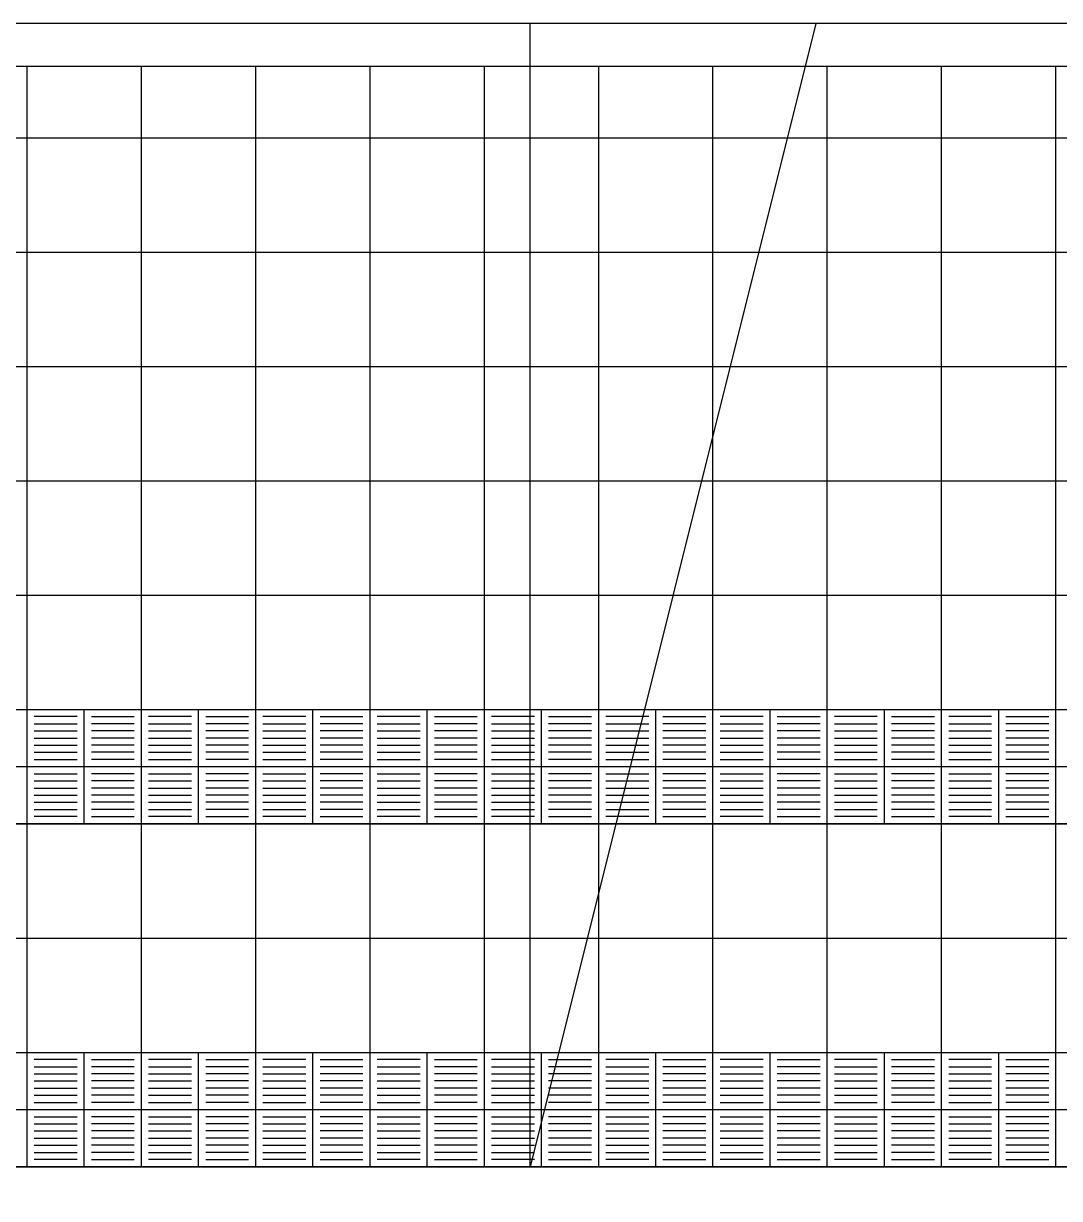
# Model space of a CAD drawing. Header units: inches. Extents: x -309 to 190, y -1585 to -1350.
# Drawn here: x -243.304 to -239.679, y -1375.399 to -1371.288 of the extents above; entities that cross this region are included whole.
import ezdxf
from ezdxf.lldxf.tags import DXFTag

# ---------------------------------------------------------------- set-up
doc = ezdxf.new("R2010")
doc.units = ezdxf.units.IN
doc.header["$MEASUREMENT"] = 0
doc.linetypes.add('CENTER2', pattern=[1.125, 0.75, -0.125, 0.125, -0.125])
doc.linetypes.add('HIDDEN', pattern=[0.375, 0.25, -0.125])
for name, color, linetype in [('02', 9, 'CONTINUOUS'), ('CIEGOS', 9, 'CONTINUOUS'), ('DET', 9, 'CONTINUOUS'), ('lm', 9, 'HIDDEN'), ('NO VIDENTES', 9, 'CONTINUOUS'), ('PROY', 9, 'HIDDEN2'), ('V2', 9, 'CONTINUOUS')]:
    doc.layers.add(name, color=color, linetype=linetype)
tags = doc.linetypes.add('HIDDEN2', pattern=[0.1875, 0.125, -0.0625]).pattern_tags.tags
tags[6:7] = [DXFTag(74, 4), DXFTag(75, 0), DXFTag(340, '0'), DXFTag(46, 1.0), DXFTag(50, 0.0), DXFTag(44, 0.0), DXFTag(45, 0.0)]
tags[4:5] = [DXFTag(74, 4), DXFTag(75, 0), DXFTag(340, '0'), DXFTag(46, 1.0), DXFTag(50, 0.0), DXFTag(44, 0.0), DXFTag(45, 0.0)]

msp = doc.modelspace()

# ---------------------------------------------------------------- linework, layer by layer
at = {"layer": '02'}
for p, q in [((-241.5318, -1375.2882), (-241.5318, -1371.2882)), ((-240.5318, -1371.2882), (-241.5318, -1375.2882))]:
    msp.add_line(p, q, dxfattribs=at)
at = {"layer": 'CIEGOS'}
for points in [[(-265.1546, -1373.6882), (-204.0052, -1373.6882)], [(-264.9889, -1374.0882), (-204.0644, -1374.0882)], [(-264.6575, -1374.8882), (-204.1827, -1374.8882)], [(-262.5318, -1375.2882), (-204.2418, -1375.2882)]]:
    msp.add_lwpolyline(points, dxfattribs=at)
at = {"layer": 'DET'}
for points in [[(-243.2918, -1375.2882), (-243.2918, -1371.4382)], [(-242.8918, -1375.2882), (-242.8918, -1371.4382)], [(-242.4918, -1375.2882), (-242.4918, -1371.4382)], [(-242.0918, -1375.2882), (-242.0918, -1371.4382)], [(-241.6918, -1375.2882), (-241.6918, -1371.4382)], [(-241.2918, -1375.2882), (-241.2918, -1371.4382)], [(-240.8918, -1375.2882), (-240.8918, -1371.4382)], [(-240.4918, -1375.2882), (-240.4918, -1371.4382)], [(-240.0918, -1375.2882), (-240.0918, -1371.4382)], [(-239.6918, -1375.2882), (-239.6918, -1371.4382)], [(-265.983, -1371.6882), (-203.7094, -1371.6882)], [(-248.8918, -1372.0882), (-237.6918, -1372.0882)], [(-265.6516, -1372.4882), (-203.8277, -1372.4882)], [(-265.486, -1372.8882), (-203.8883, -1372.8882)], [(-265.3203, -1373.2882), (-203.946, -1373.2882)], [(-243.0918, -1374.0882), (-243.0918, -1373.6882)], [(-242.6918, -1374.0882), (-242.6918, -1373.6882)], [(-242.2918, -1374.0882), (-242.2918, -1373.6882)], [(-241.8918, -1374.0882), (-241.8918, -1373.6882)], [(-241.4918, -1374.0882), (-241.4918, -1373.6882)], [(-241.0918, -1374.0882), (-241.0918, -1373.6882)], [(-240.6918, -1374.0882), (-240.6918, -1373.6882)], [(-240.2918, -1374.0882), (-240.2918, -1373.6882)], [(-239.8918, -1374.0882), (-239.8918, -1373.6882)], [(-265.0717, -1373.8882), (-204.0348, -1373.8882)], [(-264.8232, -1374.4882), (-204.1235, -1374.4882)], [(-243.0918, -1375.2882), (-243.0918, -1374.8882)], [(-242.6918, -1375.2882), (-242.6918, -1374.8882)], [(-242.2918, -1375.2882), (-242.2918, -1374.8882)], [(-241.8918, -1375.2882), (-241.8918, -1374.8882)], [(-241.4918, -1375.2882), (-241.4918, -1374.8882)], [(-241.0918, -1375.2882), (-241.0918, -1374.8882)], [(-240.6918, -1375.2882), (-240.6918, -1374.8882)], [(-240.2918, -1375.2882), (-240.2918, -1374.8882)], [(-239.8918, -1375.2882), (-239.8918, -1374.8882)], [(-264.5747, -1375.0882), (-204.2123, -1375.0882)]]:
    msp.add_lwpolyline(points, dxfattribs=at)
at = {"layer": 'lm', "linetype": 'CENTER2'}
msp.add_line((-268.7318, -1375.2882), (-201.8002, -1375.2882), dxfattribs=at)
msp.add_line((-268.7318, -1375.2882), (-201.8002, -1375.2882), dxfattribs=at)
at = {"layer": 'NO VIDENTES'}
for p, q in [((-243.1168, -1373.7132), (-243.2668, -1373.7132)), ((-243.2668, -1373.7382), (-243.1168, -1373.7382)), ((-243.0668, -1373.7132), (-242.9168, -1373.7132)), ((-242.9168, -1373.7382), (-243.0668, -1373.7382)), ((-242.7168, -1373.7132), (-242.8668, -1373.7132)), ((-242.8668, -1373.7382), (-242.7168, -1373.7382)), ((-242.6668, -1373.7132), (-242.5168, -1373.7132)), ((-242.5168, -1373.7382), (-242.6668, -1373.7382)), ((-242.3168, -1373.7132), (-242.4668, -1373.7132)), ((-242.4668, -1373.7382), (-242.3168, -1373.7382)), ((-242.2668, -1373.7132), (-242.1168, -1373.7132)), ((-242.1168, -1373.7382), (-242.2668, -1373.7382)), ((-241.9168, -1373.7132), (-242.0668, -1373.7132)), ((-242.0668, -1373.7382), (-241.9168, -1373.7382)), ((-241.8668, -1373.7132), (-241.7168, -1373.7132)), ((-241.7168, -1373.7382), (-241.8668, -1373.7382)), ((-241.5168, -1373.7132), (-241.6668, -1373.7132)), ((-241.6668, -1373.7382), (-241.5168, -1373.7382)), ((-241.4668, -1373.7132), (-241.3168, -1373.7132)), ((-241.3168, -1373.7382), (-241.4668, -1373.7382)), ((-241.1168, -1373.7132), (-241.2668, -1373.7132)), ((-241.2668, -1373.7382), (-241.1168, -1373.7382)), ((-241.0668, -1373.7132), (-240.9168, -1373.7132)), ((-240.9168, -1373.7382), (-241.0668, -1373.7382)), ((-240.7168, -1373.7132), (-240.8668, -1373.7132)), ((-240.8668, -1373.7382), (-240.7168, -1373.7382)), ((-240.6668, -1373.7132), (-240.5168, -1373.7132)), ((-240.5168, -1373.7382), (-240.6668, -1373.7382)), ((-240.3168, -1373.7132), (-240.4668, -1373.7132)), ((-240.4668, -1373.7382), (-240.3168, -1373.7382)), ((-240.2668, -1373.7132), (-240.1168, -1373.7132)), ((-240.1168, -1373.7382), (-240.2668, -1373.7382)), ((-239.9168, -1373.7132), (-240.0668, -1373.7132)), ((-240.0668, -1373.7382), (-239.9168, -1373.7382)), ((-239.8668, -1373.7132), (-239.7168, -1373.7132)), ((-239.7168, -1373.7382), (-239.8668, -1373.7382)), ((-243.2668, -1373.7632), (-243.1168, -1373.7632)), ((-243.2668, -1373.7882), (-243.1168, -1373.7882)), ((-242.9168, -1373.7632), (-243.0668, -1373.7632)), ((-242.9168, -1373.7882), (-243.0668, -1373.7882)), ((-242.8668, -1373.7632), (-242.7168, -1373.7632)), ((-242.8668, -1373.7882), (-242.7168, -1373.7882)), ((-242.5168, -1373.7632), (-242.6668, -1373.7632)), ((-242.5168, -1373.7882), (-242.6668, -1373.7882)), ((-242.4668, -1373.7632), (-242.3168, -1373.7632)), ((-242.4668, -1373.7882), (-242.3168, -1373.7882)), ((-242.1168, -1373.7632), (-242.2668, -1373.7632)), ((-242.1168, -1373.7882), (-242.2668, -1373.7882)), ((-242.0668, -1373.7632), (-241.9168, -1373.7632)), ((-242.0668, -1373.7882), (-241.9168, -1373.7882)), ((-241.7168, -1373.7632), (-241.8668, -1373.7632)), ((-241.7168, -1373.7882), (-241.8668, -1373.7882)), ((-241.6668, -1373.7632), (-241.5168, -1373.7632)), ((-241.6668, -1373.7882), (-241.5168, -1373.7882)), ((-241.3168, -1373.7632), (-241.4668, -1373.7632)), ((-241.3168, -1373.7882), (-241.4668, -1373.7882)), ((-241.2668, -1373.7632), (-241.1168, -1373.7632)), ((-241.2668, -1373.7882), (-241.1168, -1373.7882)), ((-240.9168, -1373.7632), (-241.0668, -1373.7632)), ((-240.9168, -1373.7882), (-241.0668, -1373.7882)), ((-240.8668, -1373.7632), (-240.7168, -1373.7632)), ((-240.8668, -1373.7882), (-240.7168, -1373.7882)), ((-240.5168, -1373.7632), (-240.6668, -1373.7632)), ((-240.5168, -1373.7882), (-240.6668, -1373.7882)), ((-240.4668, -1373.7632), (-240.3168, -1373.7632)), ((-240.4668, -1373.7882), (-240.3168, -1373.7882)), ((-240.1168, -1373.7632), (-240.2668, -1373.7632)), ((-240.1168, -1373.7882), (-240.2668, -1373.7882)), ((-240.0668, -1373.7632), (-239.9168, -1373.7632)), ((-240.0668, -1373.7882), (-239.9168, -1373.7882)), ((-239.7168, -1373.7632), (-239.8668, -1373.7632)), ((-239.7168, -1373.7882), (-239.8668, -1373.7882)), ((-243.2668, -1373.8132), (-243.1168, -1373.8132)), ((-242.9168, -1373.8132), (-243.0668, -1373.8132)), ((-242.8668, -1373.8132), (-242.7168, -1373.8132)), ((-242.5168, -1373.8132), (-242.6668, -1373.8132)), ((-242.4668, -1373.8132), (-242.3168, -1373.8132)), ((-242.1168, -1373.8132), (-242.2668, -1373.8132)), ((-242.0668, -1373.8132), (-241.9168, -1373.8132)), ((-241.7168, -1373.8132), (-241.8668, -1373.8132)), ((-241.6668, -1373.8132), (-241.5168, -1373.8132)), ((-241.3168, -1373.8132), (-241.4668, -1373.8132)), ((-241.2668, -1373.8132), (-241.1168, -1373.8132)), ((-240.9168, -1373.8132), (-241.0668, -1373.8132)), ((-240.8668, -1373.8132), (-240.7168, -1373.8132)), ((-240.5168, -1373.8132), (-240.6668, -1373.8132)), ((-240.4668, -1373.8132), (-240.3168, -1373.8132)), ((-240.1168, -1373.8132), (-240.2668, -1373.8132)), ((-240.0668, -1373.8132), (-239.9168, -1373.8132)), ((-239.7168, -1373.8132), (-239.8668, -1373.8132)), ((-243.2668, -1373.8382), (-243.1168, -1373.8382)), ((-243.2668, -1373.8632), (-243.1168, -1373.8632)), ((-242.9168, -1373.8382), (-243.0668, -1373.8382)), ((-242.9168, -1373.8632), (-243.0668, -1373.8632)), ((-242.8668, -1373.8382), (-242.7168, -1373.8382)), ((-242.8668, -1373.8632), (-242.7168, -1373.8632)), ((-242.5168, -1373.8382), (-242.6668, -1373.8382)), ((-242.5168, -1373.8632), (-242.6668, -1373.8632)), ((-242.4668, -1373.8382), (-242.3168, -1373.8382)), ((-242.4668, -1373.8632), (-242.3168, -1373.8632)), ((-242.1168, -1373.8382), (-242.2668, -1373.8382)), ((-242.1168, -1373.8632), (-242.2668, -1373.8632)), ((-242.0668, -1373.8382), (-241.9168, -1373.8382)), ((-242.0668, -1373.8632), (-241.9168, -1373.8632)), ((-241.7168, -1373.8382), (-241.8668, -1373.8382)), ((-241.7168, -1373.8632), (-241.8668, -1373.8632)), ((-241.6668, -1373.8382), (-241.5168, -1373.8382)), ((-241.6668, -1373.8632), (-241.5168, -1373.8632)), ((-241.3168, -1373.8382), (-241.4668, -1373.8382)), ((-241.3168, -1373.8632), (-241.4668, -1373.8632)), ((-241.2668, -1373.8382), (-241.1168, -1373.8382)), ((-241.2668, -1373.8632), (-241.1168, -1373.8632)), ((-240.9168, -1373.8382), (-241.0668, -1373.8382)), ((-240.9168, -1373.8632), (-241.0668, -1373.8632)), ((-240.8668, -1373.8382), (-240.7168, -1373.8382)), ((-240.8668, -1373.8632), (-240.7168, -1373.8632)), ((-240.5168, -1373.8382), (-240.6668, -1373.8382)), ((-240.5168, -1373.8632), (-240.6668, -1373.8632)), ((-240.4668, -1373.8382), (-240.3168, -1373.8382)), ((-240.4668, -1373.8632), (-240.3168, -1373.8632)), ((-240.1168, -1373.8382), (-240.2668, -1373.8382)), ((-240.1168, -1373.8632), (-240.2668, -1373.8632)), ((-240.0668, -1373.8382), (-239.9168, -1373.8382)), ((-240.0668, -1373.8632), (-239.9168, -1373.8632)), ((-239.7168, -1373.8382), (-239.8668, -1373.8382)), ((-239.7168, -1373.8632), (-239.8668, -1373.8632)), ((-243.2668, -1373.9132), (-243.1168, -1373.9132)), ((-242.9168, -1373.9132), (-243.0668, -1373.9132)), ((-242.8668, -1373.9132), (-242.7168, -1373.9132)), ((-242.5168, -1373.9132), (-242.6668, -1373.9132)), ((-242.4668, -1373.9132), (-242.3168, -1373.9132)), ((-242.1168, -1373.9132), (-242.2668, -1373.9132)), ((-242.0668, -1373.9132), (-241.9168, -1373.9132)), ((-241.7168, -1373.9132), (-241.8668, -1373.9132)), ((-241.6668, -1373.9132), (-241.5168, -1373.9132)), ((-241.3168, -1373.9132), (-241.4668, -1373.9132)), ((-241.2668, -1373.9132), (-241.1168, -1373.9132)), ((-240.9168, -1373.9132), (-241.0668, -1373.9132)), ((-240.8668, -1373.9132), (-240.7168, -1373.9132)), ((-240.5168, -1373.9132), (-240.6668, -1373.9132)), ((-240.4668, -1373.9132), (-240.3168, -1373.9132)), ((-240.1168, -1373.9132), (-240.2668, -1373.9132)), ((-240.0668, -1373.9132), (-239.9168, -1373.9132)), ((-239.7168, -1373.9132), (-239.8668, -1373.9132)), ((-243.2668, -1373.9382), (-243.1168, -1373.9382)), ((-242.9168, -1373.9382), (-243.0668, -1373.9382)), ((-242.8668, -1373.9382), (-242.7168, -1373.9382)), ((-242.5168, -1373.9382), (-242.6668, -1373.9382)), ((-242.4668, -1373.9382), (-242.3168, -1373.9382)), ((-242.1168, -1373.9382), (-242.2668, -1373.9382)), ((-242.0668, -1373.9382), (-241.9168, -1373.9382)), ((-241.7168, -1373.9382), (-241.8668, -1373.9382)), ((-241.6668, -1373.9382), (-241.5168, -1373.9382)), ((-241.3168, -1373.9382), (-241.4668, -1373.9382)), ((-241.2668, -1373.9382), (-241.1168, -1373.9382)), ((-240.9168, -1373.9382), (-241.0668, -1373.9382)), ((-240.8668, -1373.9382), (-240.7168, -1373.9382)), ((-240.5168, -1373.9382), (-240.6668, -1373.9382)), ((-240.4668, -1373.9382), (-240.3168, -1373.9382)), ((-240.1168, -1373.9382), (-240.2668, -1373.9382)), ((-240.0668, -1373.9382), (-239.9168, -1373.9382)), ((-239.7168, -1373.9382), (-239.8668, -1373.9382)), ((-243.2668, -1373.9632), (-243.1168, -1373.9632)), ((-243.2668, -1373.9882), (-243.1168, -1373.9882)), ((-242.9168, -1373.9632), (-243.0668, -1373.9632)), ((-242.9168, -1373.9882), (-243.0668, -1373.9882)), ((-242.8668, -1373.9632), (-242.7168, -1373.9632)), ((-242.8668, -1373.9882), (-242.7168, -1373.9882)), ((-242.5168, -1373.9632), (-242.6668, -1373.9632)), ((-242.5168, -1373.9882), (-242.6668, -1373.9882)), ((-242.4668, -1373.9632), (-242.3168, -1373.9632)), ((-242.4668, -1373.9882), (-242.3168, -1373.9882)), ((-242.1168, -1373.9632), (-242.2668, -1373.9632)), ((-242.1168, -1373.9882), (-242.2668, -1373.9882)), ((-242.0668, -1373.9632), (-241.9168, -1373.9632)), ((-242.0668, -1373.9882), (-241.9168, -1373.9882)), ((-241.7168, -1373.9632), (-241.8668, -1373.9632)), ((-241.7168, -1373.9882), (-241.8668, -1373.9882)), ((-241.6668, -1373.9632), (-241.5168, -1373.9632)), ((-241.6668, -1373.9882), (-241.5168, -1373.9882)), ((-241.3168, -1373.9632), (-241.4668, -1373.9632)), ((-241.3168, -1373.9882), (-241.4668, -1373.9882)), ((-241.2668, -1373.9632), (-241.1168, -1373.9632)), ((-241.2668, -1373.9882), (-241.1168, -1373.9882)), ((-240.9168, -1373.9632), (-241.0668, -1373.9632)), ((-240.9168, -1373.9882), (-241.0668, -1373.9882)), ((-240.8668, -1373.9632), (-240.7168, -1373.9632)), ((-240.8668, -1373.9882), (-240.7168, -1373.9882)), ((-240.5168, -1373.9632), (-240.6668, -1373.9632)), ((-240.5168, -1373.9882), (-240.6668, -1373.9882)), ((-240.4668, -1373.9632), (-240.3168, -1373.9632)), ((-240.4668, -1373.9882), (-240.3168, -1373.9882)), ((-240.1168, -1373.9632), (-240.2668, -1373.9632)), ((-240.1168, -1373.9882), (-240.2668, -1373.9882)), ((-240.0668, -1373.9632), (-239.9168, -1373.9632)), ((-240.0668, -1373.9882), (-239.9168, -1373.9882)), ((-239.7168, -1373.9632), (-239.8668, -1373.9632)), ((-239.7168, -1373.9882), (-239.8668, -1373.9882)), ((-243.2668, -1374.0132), (-243.1168, -1374.0132)), ((-243.2668, -1374.0382), (-243.1168, -1374.0382)), ((-242.9168, -1374.0132), (-243.0668, -1374.0132)), ((-242.9168, -1374.0382), (-243.0668, -1374.0382)), ((-242.8668, -1374.0132), (-242.7168, -1374.0132)), ((-242.8668, -1374.0382), (-242.7168, -1374.0382)), ((-242.5168, -1374.0132), (-242.6668, -1374.0132)), ((-242.5168, -1374.0382), (-242.6668, -1374.0382)), ((-242.4668, -1374.0132), (-242.3168, -1374.0132)), ((-242.4668, -1374.0382), (-242.3168, -1374.0382)), ((-242.1168, -1374.0132), (-242.2668, -1374.0132)), ((-242.1168, -1374.0382), (-242.2668, -1374.0382)), ((-242.0668, -1374.0132), (-241.9168, -1374.0132)), ((-242.0668, -1374.0382), (-241.9168, -1374.0382)), ((-241.7168, -1374.0132), (-241.8668, -1374.0132)), ((-241.7168, -1374.0382), (-241.8668, -1374.0382)), ((-241.6668, -1374.0132), (-241.5168, -1374.0132)), ((-241.6668, -1374.0382), (-241.5168, -1374.0382)), ((-241.3168, -1374.0132), (-241.4668, -1374.0132)), ((-241.3168, -1374.0382), (-241.4668, -1374.0382)), ((-241.2668, -1374.0132), (-241.1168, -1374.0132)), ((-241.2668, -1374.0382), (-241.1168, -1374.0382)), ((-240.9168, -1374.0132), (-241.0668, -1374.0132)), ((-240.9168, -1374.0382), (-241.0668, -1374.0382)), ((-240.8668, -1374.0132), (-240.7168, -1374.0132)), ((-240.8668, -1374.0382), (-240.7168, -1374.0382)), ((-240.5168, -1374.0132), (-240.6668, -1374.0132)), ((-240.5168, -1374.0382), (-240.6668, -1374.0382)), ((-240.4668, -1374.0132), (-240.3168, -1374.0132)), ((-240.4668, -1374.0382), (-240.3168, -1374.0382)), ((-240.1168, -1374.0132), (-240.2668, -1374.0132)), ((-240.1168, -1374.0382), (-240.2668, -1374.0382)), ((-240.0668, -1374.0132), (-239.9168, -1374.0132)), ((-240.0668, -1374.0382), (-239.9168, -1374.0382)), ((-239.7168, -1374.0132), (-239.8668, -1374.0132)), ((-239.7168, -1374.0382), (-239.8668, -1374.0382)), ((-243.1168, -1374.0632), (-243.2668, -1374.0632)), ((-243.0668, -1374.0632), (-242.9168, -1374.0632)), ((-242.7168, -1374.0632), (-242.8668, -1374.0632)), ((-242.6668, -1374.0632), (-242.5168, -1374.0632)), ((-242.3168, -1374.0632), (-242.4668, -1374.0632)), ((-242.2668, -1374.0632), (-242.1168, -1374.0632)), ((-241.9168, -1374.0632), (-242.0668, -1374.0632)), ((-241.8668, -1374.0632), (-241.7168, -1374.0632)), ((-241.5168, -1374.0632), (-241.6668, -1374.0632)), ((-241.4668, -1374.0632), (-241.3168, -1374.0632)), ((-241.1168, -1374.0632), (-241.2668, -1374.0632)), ((-241.0668, -1374.0632), (-240.9168, -1374.0632)), ((-240.7168, -1374.0632), (-240.8668, -1374.0632)), ((-240.6668, -1374.0632), (-240.5168, -1374.0632)), ((-240.3168, -1374.0632), (-240.4668, -1374.0632)), ((-240.2668, -1374.0632), (-240.1168, -1374.0632)), ((-239.9168, -1374.0632), (-240.0668, -1374.0632)), ((-239.8668, -1374.0632), (-239.7168, -1374.0632)), ((-243.1168, -1374.9132), (-243.2668, -1374.9132)), ((-243.2668, -1374.9382), (-243.1168, -1374.9382)), ((-243.0668, -1374.9132), (-242.9168, -1374.9132)), ((-242.9168, -1374.9382), (-243.0668, -1374.9382)), ((-242.7168, -1374.9132), (-242.8668, -1374.9132)), ((-242.8668, -1374.9382), (-242.7168, -1374.9382)), ((-242.6668, -1374.9132), (-242.5168, -1374.9132)), ((-242.5168, -1374.9382), (-242.6668, -1374.9382)), ((-242.3168, -1374.9132), (-242.4668, -1374.9132)), ((-242.4668, -1374.9382), (-242.3168, -1374.9382)), ((-242.2668, -1374.9132), (-242.1168, -1374.9132)), ((-242.1168, -1374.9382), (-242.2668, -1374.9382)), ((-241.9168, -1374.9132), (-242.0668, -1374.9132)), ((-242.0668, -1374.9382), (-241.9168, -1374.9382)), ((-241.8668, -1374.9132), (-241.7168, -1374.9132)), ((-241.7168, -1374.9382), (-241.8668, -1374.9382)), ((-241.5168, -1374.9132), (-241.6668, -1374.9132)), ((-241.6668, -1374.9382), (-241.5168, -1374.9382)), ((-241.4668, -1374.9132), (-241.3168, -1374.9132)), ((-241.3168, -1374.9382), (-241.4668, -1374.9382)), ((-241.1168, -1374.9132), (-241.2668, -1374.9132)), ((-241.2668, -1374.9382), (-241.1168, -1374.9382)), ((-241.0668, -1374.9132), (-240.9168, -1374.9132)), ((-240.9168, -1374.9382), (-241.0668, -1374.9382)), ((-240.7168, -1374.9132), (-240.8668, -1374.9132)), ((-240.8668, -1374.9382), (-240.7168, -1374.9382)), ((-240.6668, -1374.9132), (-240.5168, -1374.9132)), ((-240.5168, -1374.9382), (-240.6668, -1374.9382)), ((-240.3168, -1374.9132), (-240.4668, -1374.9132)), ((-240.4668, -1374.9382), (-240.3168, -1374.9382)), ((-240.2668, -1374.9132), (-240.1168, -1374.9132)), ((-240.1168, -1374.9382), (-240.2668, -1374.9382)), ((-239.9168, -1374.9132), (-240.0668, -1374.9132)), ((-240.0668, -1374.9382), (-239.9168, -1374.9382)), ((-239.8668, -1374.9132), (-239.7168, -1374.9132)), ((-239.7168, -1374.9382), (-239.8668, -1374.9382)), ((-243.2668, -1374.9632), (-243.1168, -1374.9632)), ((-242.9168, -1374.9632), (-243.0668, -1374.9632)), ((-242.8668, -1374.9632), (-242.7168, -1374.9632)), ((-242.5168, -1374.9632), (-242.6668, -1374.9632)), ((-242.4668, -1374.9632), (-242.3168, -1374.9632)), ((-242.1168, -1374.9632), (-242.2668, -1374.9632)), ((-242.0668, -1374.9632), (-241.9168, -1374.9632)), ((-241.7168, -1374.9632), (-241.8668, -1374.9632)), ((-241.6668, -1374.9632), (-241.5168, -1374.9632)), ((-241.3168, -1374.9632), (-241.4668, -1374.9632)), ((-241.2668, -1374.9632), (-241.1168, -1374.9632)), ((-240.9168, -1374.9632), (-241.0668, -1374.9632)), ((-240.8668, -1374.9632), (-240.7168, -1374.9632)), ((-240.5168, -1374.9632), (-240.6668, -1374.9632)), ((-240.4668, -1374.9632), (-240.3168, -1374.9632)), ((-240.1168, -1374.9632), (-240.2668, -1374.9632)), ((-240.0668, -1374.9632), (-239.9168, -1374.9632)), ((-239.7168, -1374.9632), (-239.8668, -1374.9632)), ((-243.2668, -1374.9882), (-243.1168, -1374.9882)), ((-243.2668, -1375.0132), (-243.1168, -1375.0132)), ((-242.9168, -1374.9882), (-243.0668, -1374.9882)), ((-242.9168, -1375.0132), (-243.0668, -1375.0132)), ((-242.8668, -1374.9882), (-242.7168, -1374.9882)), ((-242.8668, -1375.0132), (-242.7168, -1375.0132)), ((-242.5168, -1374.9882), (-242.6668, -1374.9882)), ((-242.5168, -1375.0132), (-242.6668, -1375.0132)), ((-242.4668, -1374.9882), (-242.3168, -1374.9882)), ((-242.4668, -1375.0132), (-242.3168, -1375.0132)), ((-242.1168, -1374.9882), (-242.2668, -1374.9882)), ((-242.1168, -1375.0132), (-242.2668, -1375.0132)), ((-242.0668, -1374.9882), (-241.9168, -1374.9882)), ((-242.0668, -1375.0132), (-241.9168, -1375.0132)), ((-241.7168, -1374.9882), (-241.8668, -1374.9882)), ((-241.7168, -1375.0132), (-241.8668, -1375.0132)), ((-241.6668, -1374.9882), (-241.5168, -1374.9882)), ((-241.6668, -1375.0132), (-241.5168, -1375.0132)), ((-241.3168, -1374.9882), (-241.4668, -1374.9882)), ((-241.3168, -1375.0132), (-241.4668, -1375.0132)), ((-241.2668, -1374.9882), (-241.1168, -1374.9882)), ((-241.2668, -1375.0132), (-241.1168, -1375.0132)), ((-240.9168, -1374.9882), (-241.0668, -1374.9882)), ((-240.9168, -1375.0132), (-241.0668, -1375.0132)), ((-240.8668, -1374.9882), (-240.7168, -1374.9882)), ((-240.8668, -1375.0132), (-240.7168, -1375.0132)), ((-240.5168, -1374.9882), (-240.6668, -1374.9882)), ((-240.5168, -1375.0132), (-240.6668, -1375.0132)), ((-240.4668, -1374.9882), (-240.3168, -1374.9882)), ((-240.4668, -1375.0132), (-240.3168, -1375.0132)), ((-240.1168, -1374.9882), (-240.2668, -1374.9882)), ((-240.1168, -1375.0132), (-240.2668, -1375.0132)), ((-240.0668, -1374.9882), (-239.9168, -1374.9882)), ((-240.0668, -1375.0132), (-239.9168, -1375.0132)), ((-239.7168, -1374.9882), (-239.8668, -1374.9882)), ((-239.7168, -1375.0132), (-239.8668, -1375.0132)), ((-243.2668, -1375.0382), (-243.1168, -1375.0382)), ((-243.2668, -1375.0632), (-243.1168, -1375.0632)), ((-242.9168, -1375.0382), (-243.0668, -1375.0382)), ((-242.9168, -1375.0632), (-243.0668, -1375.0632)), ((-242.8668, -1375.0382), (-242.7168, -1375.0382)), ((-242.8668, -1375.0632), (-242.7168, -1375.0632)), ((-242.5168, -1375.0382), (-242.6668, -1375.0382)), ((-242.5168, -1375.0632), (-242.6668, -1375.0632)), ((-242.4668, -1375.0382), (-242.3168, -1375.0382)), ((-242.4668, -1375.0632), (-242.3168, -1375.0632)), ((-242.1168, -1375.0382), (-242.2668, -1375.0382)), ((-242.1168, -1375.0632), (-242.2668, -1375.0632)), ((-242.0668, -1375.0382), (-241.9168, -1375.0382)), ((-242.0668, -1375.0632), (-241.9168, -1375.0632)), ((-241.7168, -1375.0382), (-241.8668, -1375.0382)), ((-241.7168, -1375.0632), (-241.8668, -1375.0632)), ((-241.6668, -1375.0382), (-241.5168, -1375.0382)), ((-241.6668, -1375.0632), (-241.5168, -1375.0632)), ((-241.3168, -1375.0382), (-241.4668, -1375.0382)), ((-241.3168, -1375.0632), (-241.4668, -1375.0632)), ((-241.2668, -1375.0382), (-241.1168, -1375.0382)), ((-241.2668, -1375.0632), (-241.1168, -1375.0632)), ((-240.9168, -1375.0382), (-241.0668, -1375.0382)), ((-240.9168, -1375.0632), (-241.0668, -1375.0632)), ((-240.8668, -1375.0382), (-240.7168, -1375.0382)), ((-240.8668, -1375.0632), (-240.7168, -1375.0632)), ((-240.5168, -1375.0382), (-240.6668, -1375.0382)), ((-240.5168, -1375.0632), (-240.6668, -1375.0632)), ((-240.4668, -1375.0382), (-240.3168, -1375.0382)), ((-240.4668, -1375.0632), (-240.3168, -1375.0632)), ((-240.1168, -1375.0382), (-240.2668, -1375.0382)), ((-240.1168, -1375.0632), (-240.2668, -1375.0632)), ((-240.0668, -1375.0382), (-239.9168, -1375.0382)), ((-240.0668, -1375.0632), (-239.9168, -1375.0632)), ((-239.7168, -1375.0382), (-239.8668, -1375.0382)), ((-239.7168, -1375.0632), (-239.8668, -1375.0632)), ((-243.2668, -1375.1132), (-243.1168, -1375.1132)), ((-243.2668, -1375.1382), (-243.1168, -1375.1382)), ((-242.9168, -1375.1132), (-243.0668, -1375.1132)), ((-242.9168, -1375.1382), (-243.0668, -1375.1382)), ((-242.8668, -1375.1132), (-242.7168, -1375.1132)), ((-242.8668, -1375.1382), (-242.7168, -1375.1382)), ((-242.5168, -1375.1132), (-242.6668, -1375.1132)), ((-242.5168, -1375.1382), (-242.6668, -1375.1382)), ((-242.4668, -1375.1132), (-242.3168, -1375.1132)), ((-242.4668, -1375.1382), (-242.3168, -1375.1382)), ((-242.1168, -1375.1132), (-242.2668, -1375.1132)), ((-242.1168, -1375.1382), (-242.2668, -1375.1382)), ((-242.0668, -1375.1132), (-241.9168, -1375.1132)), ((-242.0668, -1375.1382), (-241.9168, -1375.1382)), ((-241.7168, -1375.1132), (-241.8668, -1375.1132)), ((-241.7168, -1375.1382), (-241.8668, -1375.1382)), ((-241.6668, -1375.1132), (-241.5168, -1375.1132)), ((-241.6668, -1375.1382), (-241.5168, -1375.1382)), ((-241.3168, -1375.1132), (-241.4668, -1375.1132)), ((-241.3168, -1375.1382), (-241.4668, -1375.1382)), ((-241.2668, -1375.1132), (-241.1168, -1375.1132)), ((-241.2668, -1375.1382), (-241.1168, -1375.1382)), ((-240.9168, -1375.1132), (-241.0668, -1375.1132)), ((-240.9168, -1375.1382), (-241.0668, -1375.1382)), ((-240.8668, -1375.1132), (-240.7168, -1375.1132)), ((-240.8668, -1375.1382), (-240.7168, -1375.1382)), ((-240.5168, -1375.1132), (-240.6668, -1375.1132)), ((-240.5168, -1375.1382), (-240.6668, -1375.1382)), ((-240.4668, -1375.1132), (-240.3168, -1375.1132)), ((-240.4668, -1375.1382), (-240.3168, -1375.1382)), ((-240.1168, -1375.1132), (-240.2668, -1375.1132)), ((-240.1168, -1375.1382), (-240.2668, -1375.1382)), ((-240.0668, -1375.1132), (-239.9168, -1375.1132)), ((-240.0668, -1375.1382), (-239.9168, -1375.1382)), ((-239.7168, -1375.1132), (-239.8668, -1375.1132)), ((-239.7168, -1375.1382), (-239.8668, -1375.1382)), ((-243.2668, -1375.1632), (-243.1168, -1375.1632)), ((-243.2668, -1375.1882), (-243.1168, -1375.1882)), ((-242.9168, -1375.1632), (-243.0668, -1375.1632)), ((-242.9168, -1375.1882), (-243.0668, -1375.1882)), ((-242.8668, -1375.1632), (-242.7168, -1375.1632)), ((-242.8668, -1375.1882), (-242.7168, -1375.1882)), ((-242.5168, -1375.1632), (-242.6668, -1375.1632)), ((-242.5168, -1375.1882), (-242.6668, -1375.1882)), ((-242.4668, -1375.1632), (-242.3168, -1375.1632)), ((-242.4668, -1375.1882), (-242.3168, -1375.1882)), ((-242.1168, -1375.1632), (-242.2668, -1375.1632)), ((-242.1168, -1375.1882), (-242.2668, -1375.1882)), ((-242.0668, -1375.1632), (-241.9168, -1375.1632)), ((-242.0668, -1375.1882), (-241.9168, -1375.1882)), ((-241.7168, -1375.1632), (-241.8668, -1375.1632)), ((-241.7168, -1375.1882), (-241.8668, -1375.1882)), ((-241.6668, -1375.1632), (-241.5168, -1375.1632)), ((-241.6668, -1375.1882), (-241.5168, -1375.1882)), ((-241.3168, -1375.1632), (-241.4668, -1375.1632)), ((-241.3168, -1375.1882), (-241.4668, -1375.1882)), ((-241.2668, -1375.1632), (-241.1168, -1375.1632)), ((-241.2668, -1375.1882), (-241.1168, -1375.1882)), ((-240.9168, -1375.1632), (-241.0668, -1375.1632)), ((-240.9168, -1375.1882), (-241.0668, -1375.1882)), ((-240.8668, -1375.1632), (-240.7168, -1375.1632)), ((-240.8668, -1375.1882), (-240.7168, -1375.1882)), ((-240.5168, -1375.1632), (-240.6668, -1375.1632)), ((-240.5168, -1375.1882), (-240.6668, -1375.1882)), ((-240.4668, -1375.1632), (-240.3168, -1375.1632)), ((-240.4668, -1375.1882), (-240.3168, -1375.1882)), ((-240.1168, -1375.1632), (-240.2668, -1375.1632)), ((-240.1168, -1375.1882), (-240.2668, -1375.1882)), ((-240.0668, -1375.1632), (-239.9168, -1375.1632)), ((-240.0668, -1375.1882), (-239.9168, -1375.1882)), ((-239.7168, -1375.1632), (-239.8668, -1375.1632)), ((-239.7168, -1375.1882), (-239.8668, -1375.1882)), ((-243.2668, -1375.2132), (-243.1168, -1375.2132)), ((-242.9168, -1375.2132), (-243.0668, -1375.2132)), ((-242.8668, -1375.2132), (-242.7168, -1375.2132)), ((-242.5168, -1375.2132), (-242.6668, -1375.2132)), ((-242.4668, -1375.2132), (-242.3168, -1375.2132)), ((-242.1168, -1375.2132), (-242.2668, -1375.2132)), ((-242.0668, -1375.2132), (-241.9168, -1375.2132)), ((-241.7168, -1375.2132), (-241.8668, -1375.2132)), ((-241.6668, -1375.2132), (-241.5168, -1375.2132)), ((-241.3168, -1375.2132), (-241.4668, -1375.2132)), ((-241.2668, -1375.2132), (-241.1168, -1375.2132)), ((-240.9168, -1375.2132), (-241.0668, -1375.2132)), ((-240.8668, -1375.2132), (-240.7168, -1375.2132)), ((-240.5168, -1375.2132), (-240.6668, -1375.2132)), ((-240.4668, -1375.2132), (-240.3168, -1375.2132)), ((-240.1168, -1375.2132), (-240.2668, -1375.2132)), ((-240.0668, -1375.2132), (-239.9168, -1375.2132)), ((-239.7168, -1375.2132), (-239.8668, -1375.2132)), ((-243.2668, -1375.2382), (-243.1168, -1375.2382)), ((-243.1168, -1375.2632), (-243.2668, -1375.2632)), ((-242.9168, -1375.2382), (-243.0668, -1375.2382)), ((-243.0668, -1375.2632), (-242.9168, -1375.2632)), ((-242.8668, -1375.2382), (-242.7168, -1375.2382)), ((-242.7168, -1375.2632), (-242.8668, -1375.2632)), ((-242.5168, -1375.2382), (-242.6668, -1375.2382)), ((-242.6668, -1375.2632), (-242.5168, -1375.2632)), ((-242.4668, -1375.2382), (-242.3168, -1375.2382)), ((-242.3168, -1375.2632), (-242.4668, -1375.2632)), ((-242.1168, -1375.2382), (-242.2668, -1375.2382)), ((-242.2668, -1375.2632), (-242.1168, -1375.2632)), ((-242.0668, -1375.2382), (-241.9168, -1375.2382)), ((-241.9168, -1375.2632), (-242.0668, -1375.2632)), ((-241.7168, -1375.2382), (-241.8668, -1375.2382)), ((-241.8668, -1375.2632), (-241.7168, -1375.2632)), ((-241.6668, -1375.2382), (-241.5168, -1375.2382)), ((-241.5168, -1375.2632), (-241.6668, -1375.2632)), ((-241.3168, -1375.2382), (-241.4668, -1375.2382)), ((-241.4668, -1375.2632), (-241.3168, -1375.2632)), ((-241.2668, -1375.2382), (-241.1168, -1375.2382)), ((-241.1168, -1375.2632), (-241.2668, -1375.2632)), ((-240.9168, -1375.2382), (-241.0668, -1375.2382)), ((-241.0668, -1375.2632), (-240.9168, -1375.2632)), ((-240.8668, -1375.2382), (-240.7168, -1375.2382)), ((-240.7168, -1375.2632), (-240.8668, -1375.2632)), ((-240.5168, -1375.2382), (-240.6668, -1375.2382)), ((-240.6668, -1375.2632), (-240.5168, -1375.2632)), ((-240.4668, -1375.2382), (-240.3168, -1375.2382)), ((-240.3168, -1375.2632), (-240.4668, -1375.2632)), ((-240.1168, -1375.2382), (-240.2668, -1375.2382)), ((-240.2668, -1375.2632), (-240.1168, -1375.2632)), ((-240.0668, -1375.2382), (-239.9168, -1375.2382)), ((-239.9168, -1375.2632), (-240.0668, -1375.2632)), ((-239.7168, -1375.2382), (-239.8668, -1375.2382)), ((-239.8668, -1375.2632), (-239.7168, -1375.2632))]:
    msp.add_line(p, q, dxfattribs=at)
at = {"layer": 'PROY'}
for p, q in [((-216.3618, -1374.0882), (-256.3277, -1374.0882)), ((-211.7018, -1375.2882), (-262.5318, -1375.2882))]:
    msp.add_line(p, q, dxfattribs=at)
at = {"layer": 'V2'}
for points in [[(-272.7318, -1415.4082, 0.414214), (-264.7318, -1423.4082), (-172.7318, -1423.4082, 0.414214), (-164.7318, -1415.4082), (-164.7318, -1390.4819, 0.330583), (-171.8369, -1380.9101), (-202.5175, -1371.6307, 0.073558), (-204.8335, -1371.2882), (-264.7318, -1371.2882, 0.414214), (-272.7318, -1379.2882)], [(-272.5818, -1415.4082, 0.414214), (-264.7318, -1423.2582), (-172.7318, -1423.2582, 0.414214), (-164.8818, -1415.4082), (-164.8818, -1390.4819, 0.330583), (-171.8803, -1381.0537), (-202.5609, -1371.7743, 0.073558), (-204.8335, -1371.4382), (-264.7318, -1371.4382, 0.414214), (-272.5818, -1379.2882)]]:
    msp.add_lwpolyline(points, format="xyb", close=True, dxfattribs=at)

doc.saveas('drawing.dxf')
